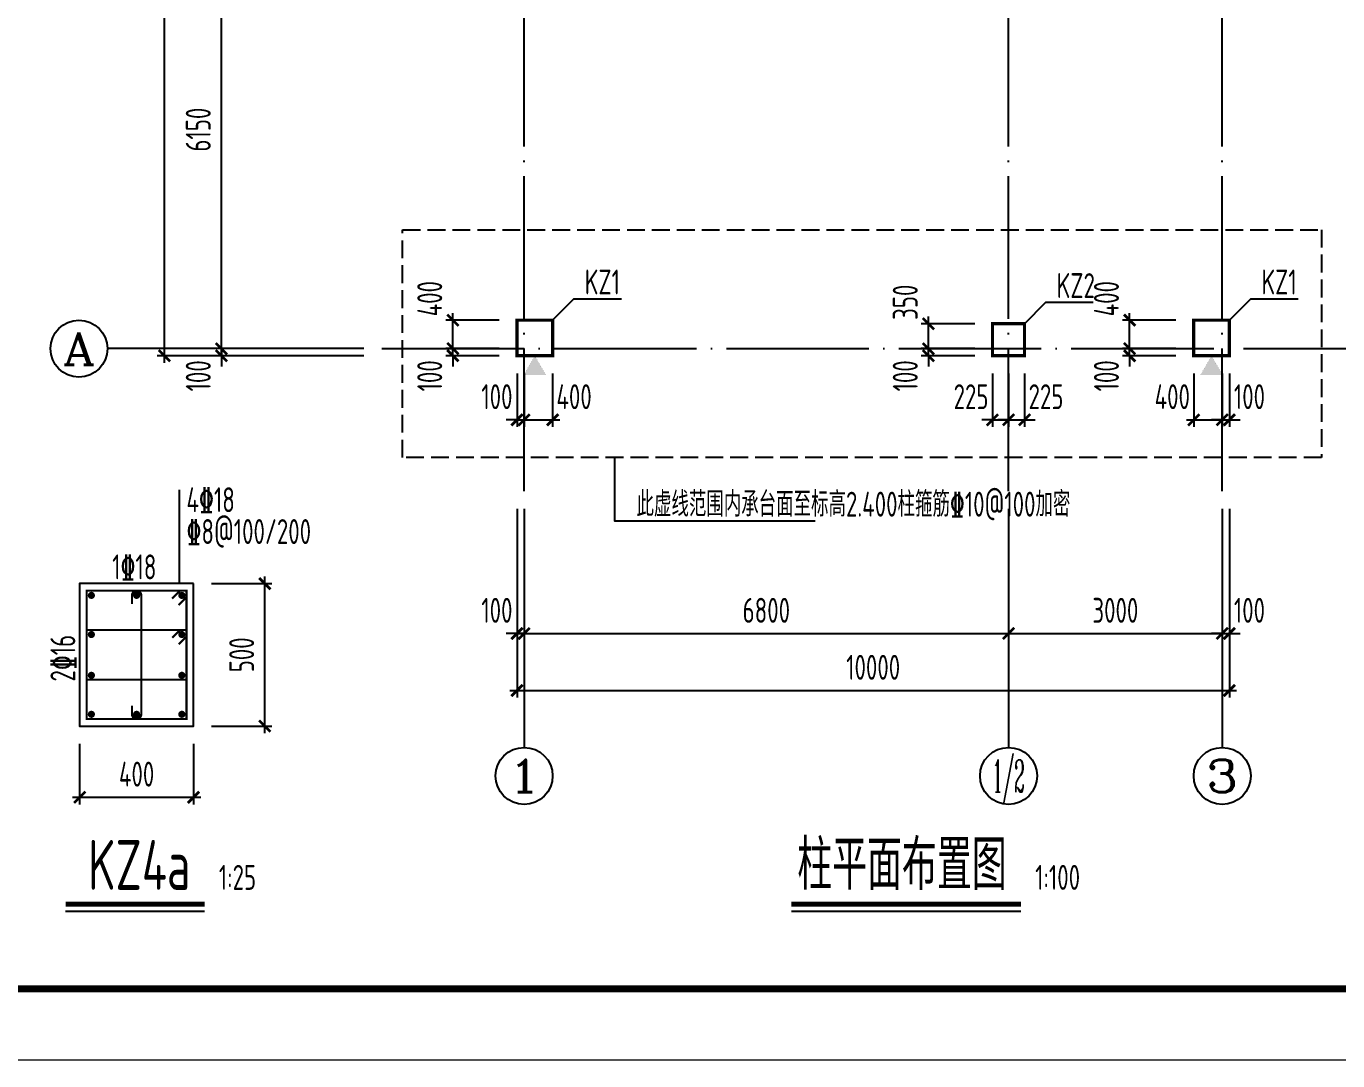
# Model space of a CAD drawing. Extents: x 287149 to 898857, y 100802 to 160212.
# Drawn here: x 613297 to 631709, y 100812 to 115339 of the extents above; entities that cross this region are included whole.
import ezdxf
from ezdxf.enums import TextEntityAlignment as Align

# ---------------------------------------------------------------- set-up
doc = ezdxf.new("R2010")
doc.units = 0
doc.header["$LTSCALE"] = 1000
doc.linetypes.add('DASH', pattern=[0.35, 0.25, -0.1])
doc.linetypes.add('DOTE', pattern=[2.42, 2, -0.2, 0.02, -0.2])
doc.layers.get('0').update_dxf_attribs({"linetype": 'CONTINUOUS'})
doc.layers.get('DEFPOINTS').update_dxf_attribs({"linetype": 'CONTINUOUS'})
for name, color, linetype in [('AXIS', 8, 'DOTE'), ('AXIS_DIM', 3, 'CONTINUOUS'), ('AXIS_TEXT', 3, 'CONTINUOUS'), ('COLU', 7, 'CONTINUOUS'), ('COLU_DE', 7, 'CONTINUOUS'), ('DIM', 3, 'CONTINUOUS'), ('FRAME', 3, 'CONTINUOUS'), ('SJSM', 150, 'CONTINUOUS'), ('TEXT', 7, 'CONTINUOUS'), ('填充', 8, 'CONTINUOUS')]:
    doc.layers.add(name, color=color, linetype=linetype)
doc.layers.add('rein', color=1, linetype='CONTINUOUS', lineweight=18)
doc.styles.add('_AXIS', font='complex.shx', dxfattribs={"bigfont": 'gbcbig.shx'})
doc.styles.add('COMPLEX', font='COMPLEX')
doc.styles.add('TSSD_Dimension', font='tssdeng.shx', dxfattribs={"width": 0.7, "bigfont": 'hztxt.shx'})
doc.styles.add('TSSD_Rein', font='tssdeng.shx', dxfattribs={"width": 0.7, "bigfont": 'hztxt.shx'})
doc.dimstyles.new('TSSD_100_100', dxfattribs={"dimtxt": 350, "dimasz": 150, "dimexe": 100, "dimexo": 250, "dimgap": 150, "dimtad": 1, "dimdec": 0, "dimzin": 0, "dimdsep": 46, "dimtxsty": 'TSSD_Dimension', "dimblk": 'ARCHTICK', "dimcen": 0, "dimdle": 100, "dimclrd": 3, "dimclre": 3, "dimclrt": 7, "dimadec": 0, "dimazin": 0, "dimtfac": 1, "dimtdec": 0, "dimtix": 1, "dimtmove": 2, "dimatfit": 3, "dimfxl": 100, "dimtolj": 1, "dimtzin": 0, "dimarcsym": 0})
doc.dimstyles.new('TSSD_25_100', dxfattribs={"dimtxt": 350, "dimasz": 150, "dimexe": 100, "dimexo": 250, "dimgap": 150, "dimtad": 1, "dimdec": 0, "dimlfac": 0.25, "dimzin": 0, "dimdsep": 46, "dimtxsty": 'TSSD_Dimension', "dimblk": 'ARCHTICK', "dimcen": 0, "dimdle": 100, "dimclrd": 40, "dimclre": 40, "dimclrt": 40, "dimadec": 0, "dimazin": 0, "dimtfac": 1, "dimtdec": 0, "dimtix": 1, "dimtmove": 2, "dimatfit": 3, "dimldrblk": '_tsdbk', "dimfxl": 100, "dimtolj": 1, "dimtzin": 0, "dimarcsym": 0})

# ---------------------------------------------------------------- blocks, each defined once
blk = doc.blocks.new('A$C2F0C53E4')
at = {"layer": 'FRAME'}
for points, const_width in [([(10, 42010), (10, 10), (59410, 10), (59410, 42010)], 20), ([(2510, 41010), (2510, 1010), (58410, 1010), (58410, 41010)], 100)]:
    blk.add_lwpolyline(points, close=True, dxfattribs=dict(at, const_width=const_width))
blk = doc.blocks.new('_ARCHTICK')
at = {"color": 0}
blk.add_lwpolyline([(-0.53033, -0.53033, 0.25, 0.25, 0), (0.53033, 0.53033, 0.5, 0.5, 0)], format="xyseb", dxfattribs=at)
blk = doc.blocks.new('*D95')
at = {"layer": 'AXIS_DIM', "color": 3, "lineweight": -2}
for p, q in [((618036.971394, 116961.708046), (615937.044864, 116961.708046)), ((616037.044864, 110711.708046), (616037.044864, 117061.708046)), ((618036.971394, 110811.708046), (615937.044864, 110811.708046))]:
    blk.add_line(p, q, dxfattribs=at)
at = {"layer": 'DEFPOINTS', "color": 0}
for p in [(616037.044864, 116961.708046), (618286.971394, 116961.708046), (618286.971394, 110811.708046)]:
    blk.add_point(p, dxfattribs=at)
at = {"layer": 'AXIS_DIM', "color": 3, "lineweight": -2, "xscale": 150, "yscale": 150, "zscale": 150}
for p, rotation in [((616037.044864, 116961.708046), 90), ((616037.044864, 110811.708046), 270)]:
    blk.add_blockref('_ARCHTICK', p, dxfattribs=dict(at, rotation=rotation))
at = {"layer": 'AXIS_DIM', "color": 7, "insert": (615712.044864, 113886.708046), "char_height": 350, "attachment_point": 5, "rotation": 90, "style": 'TSSD_Dimension'}
blk.add_mtext('\\A1;6150', dxfattribs=at)
blk = doc.blocks.new('*D99')
at = {"layer": 'AXIS_DIM', "color": 3, "lineweight": -2}
for p, q in [((618036.971394, 135711.708046), (615137.044864, 135711.708046)), ((615237.044864, 110611.708046), (615237.044864, 135811.708046)), ((618036.971394, 110711.708046), (615137.044864, 110711.708046))]:
    blk.add_line(p, q, dxfattribs=at)
at = {"layer": 'DEFPOINTS', "color": 0}
for p in [(615237.044864, 135711.708046), (618286.971394, 135711.708046), (618286.971394, 110711.708046)]:
    blk.add_point(p, dxfattribs=at)
at = {"layer": 'AXIS_DIM', "color": 3, "lineweight": -2, "xscale": 150, "yscale": 150, "zscale": 150}
for p, rotation in [((615237.044864, 135711.708046), 90), ((615237.044864, 110711.708046), 270)]:
    blk.add_blockref('_ARCHTICK', p, dxfattribs=dict(at, rotation=rotation))
at = {"layer": 'AXIS_DIM', "color": 7, "insert": (614912.044864, 123211.708046), "char_height": 350, "attachment_point": 5, "rotation": 90, "style": 'TSSD_Dimension'}
blk.add_mtext('\\A1;25000', dxfattribs=at)
blk = doc.blocks.new('*D100')
at = {"layer": 'AXIS_DIM', "color": 3, "lineweight": -2}
for p, q in [((616037.044864, 110811.708046), (616037.044864, 110961.708046)), ((618036.971394, 110811.708046), (615937.044864, 110811.708046)), ((618036.971394, 110711.708046), (615937.044864, 110711.708046)), ((616037.044864, 110811.708046), (616037.044864, 110711.708046)), ((616037.044864, 110711.708046), (616037.044864, 110561.708046))]:
    blk.add_line(p, q, dxfattribs=at)
at = {"layer": 'DEFPOINTS', "color": 0}
for p in [(616037.044864, 110711.708046), (618286.971394, 110811.708046), (618286.971394, 110711.708046)]:
    blk.add_point(p, dxfattribs=at)
at = {"layer": 'AXIS_DIM', "color": 3, "lineweight": -2, "xscale": 150, "yscale": 150, "zscale": 150}
for p, rotation in [((616037.044864, 110811.708046), 270), ((616037.044864, 110711.708046), 90)]:
    blk.add_blockref('_ARCHTICK', p, dxfattribs=dict(at, rotation=rotation))
at = {"layer": 'AXIS_DIM', "color": 7, "insert": (615712.044864, 110429.464456), "char_height": 350, "attachment_point": 5, "rotation": 90, "style": 'TSSD_Dimension'}
blk.add_mtext('\\A1;100', dxfattribs=at)
blk = doc.blocks.new('_AXISO')
blk.add_circle((0, 0), 0.5)
at = {"layer": 'AXIS_TEXT', "style": 'COMPLEX', "width": 1.041667}
blk.add_attdef('A', text='', height=0.56, dxfattribs=at).set_placement((-0.25, -0.28), (0.25, -0.28), align=Align.FIT)
blk = doc.blocks.new('*D105')
at = {"layer": 'AXIS_DIM', "color": 3, "lineweight": -2}
for p, q in [((620286.971394, 108561.708046), (620286.971394, 106711.784623)), ((627086.971394, 108561.708046), (627086.971394, 106711.784623)), ((620186.971394, 106811.784623), (627186.971394, 106811.784623))]:
    blk.add_line(p, q, dxfattribs=at)
at = {"layer": 'DEFPOINTS', "color": 0}
for p in [(620286.971394, 108811.708046), (627086.971394, 108811.708046), (627086.971394, 106811.784623)]:
    blk.add_point(p, dxfattribs=at)
at = {"layer": 'AXIS_DIM', "color": 3, "lineweight": -2, "xscale": 150, "yscale": 150, "zscale": 150, "rotation": 180}
blk.add_blockref('_ARCHTICK', (620286.971394, 106811.784623), dxfattribs=at)
at = {"layer": 'AXIS_DIM', "color": 3, "lineweight": -2, "xscale": 150, "yscale": 150, "zscale": 150}
blk.add_blockref('_ARCHTICK', (627086.971394, 106811.784623), dxfattribs=at)
at = {"layer": 'AXIS_DIM', "color": 7, "insert": (623686.971394, 107136.784623), "char_height": 350, "attachment_point": 5, "style": 'TSSD_Dimension'}
blk.add_mtext('\\A1;6800', dxfattribs=at)
blk = doc.blocks.new('*D106')
at = {"layer": 'AXIS_DIM', "color": 3, "lineweight": -2}
for p, q in [((627086.971394, 108561.708046), (627086.971394, 106711.784623)), ((630086.971394, 108561.708046), (630086.971394, 106711.784623)), ((626986.971394, 106811.784623), (630186.971394, 106811.784623))]:
    blk.add_line(p, q, dxfattribs=at)
at = {"layer": 'DEFPOINTS', "color": 0}
for p in [(627086.971394, 108811.708046), (630086.971394, 108811.708046), (630086.971394, 106811.784623)]:
    blk.add_point(p, dxfattribs=at)
at = {"layer": 'AXIS_DIM', "color": 3, "lineweight": -2, "xscale": 150, "yscale": 150, "zscale": 150, "rotation": 180}
blk.add_blockref('_ARCHTICK', (627086.971394, 106811.784623), dxfattribs=at)
at = {"layer": 'AXIS_DIM', "color": 3, "lineweight": -2, "xscale": 150, "yscale": 150, "zscale": 150}
blk.add_blockref('_ARCHTICK', (630086.971394, 106811.784623), dxfattribs=at)
at = {"layer": 'AXIS_DIM', "color": 7, "insert": (628586.971394, 107136.784623), "char_height": 350, "attachment_point": 5, "style": 'TSSD_Dimension'}
blk.add_mtext('\\A1;3000', dxfattribs=at)
blk = doc.blocks.new('*D107')
at = {"layer": 'AXIS_DIM', "color": 3, "lineweight": -2}
for p, q in [((620186.971394, 108561.708046), (620186.971394, 105911.784623)), ((630186.971394, 108561.708046), (630186.971394, 105911.784623)), ((620086.971394, 106011.784623), (630286.971394, 106011.784623))]:
    blk.add_line(p, q, dxfattribs=at)
at = {"layer": 'DEFPOINTS', "color": 0}
for p in [(620186.971394, 108811.708046), (630186.971394, 108811.708046), (630186.971394, 106011.784623)]:
    blk.add_point(p, dxfattribs=at)
at = {"layer": 'AXIS_DIM', "color": 3, "lineweight": -2, "xscale": 150, "yscale": 150, "zscale": 150, "rotation": 180}
blk.add_blockref('_ARCHTICK', (620186.971394, 106011.784623), dxfattribs=at)
at = {"layer": 'AXIS_DIM', "color": 3, "lineweight": -2, "xscale": 150, "yscale": 150, "zscale": 150}
blk.add_blockref('_ARCHTICK', (630186.971394, 106011.784623), dxfattribs=at)
at = {"layer": 'AXIS_DIM', "color": 7, "insert": (625186.971394, 106336.784623), "char_height": 350, "attachment_point": 5, "style": 'TSSD_Dimension'}
blk.add_mtext('\\A1;10000', dxfattribs=at)
blk = doc.blocks.new('*D108')
at = {"layer": 'AXIS_DIM', "color": 3, "lineweight": -2}
for p, q in [((630086.971394, 108561.708046), (630086.971394, 106711.784623)), ((630186.971394, 108561.708046), (630186.971394, 106711.784623)), ((630086.971394, 106811.784623), (629936.971394, 106811.784623)), ((630086.971394, 106811.784623), (630186.971394, 106811.784623)), ((630186.971394, 106811.784623), (630336.971394, 106811.784623))]:
    blk.add_line(p, q, dxfattribs=at)
at = {"layer": 'DEFPOINTS', "color": 0}
for p in [(630086.971394, 108811.708046), (630186.971394, 108811.708046), (630186.971394, 106811.784623)]:
    blk.add_point(p, dxfattribs=at)
at = {"layer": 'AXIS_DIM', "color": 3, "lineweight": -2, "xscale": 150, "yscale": 150, "zscale": 150}
blk.add_blockref('_ARCHTICK', (630086.971394, 106811.784623), dxfattribs=at)
at = {"layer": 'AXIS_DIM', "color": 3, "lineweight": -2, "xscale": 150, "yscale": 150, "zscale": 150, "rotation": 180}
blk.add_blockref('_ARCHTICK', (630186.971394, 106811.784623), dxfattribs=at)
at = {"layer": 'AXIS_DIM', "color": 7, "insert": (630469.214984, 107136.784623), "char_height": 350, "attachment_point": 5, "style": 'TSSD_Dimension'}
blk.add_mtext('\\A1;100', dxfattribs=at)
blk = doc.blocks.new('*D109')
at = {"layer": 'AXIS_DIM', "color": 3, "lineweight": -2}
for p, q in [((620186.971394, 108561.708046), (620186.971394, 106711.784623)), ((620286.971394, 108561.708046), (620286.971394, 106711.784623)), ((620186.971394, 106811.784623), (620036.971394, 106811.784623)), ((620286.971394, 106811.784623), (620186.971394, 106811.784623)), ((620286.971394, 106811.784623), (620436.971394, 106811.784623))]:
    blk.add_line(p, q, dxfattribs=at)
at = {"layer": 'DEFPOINTS', "color": 0}
for p in [(620186.971394, 108811.708046), (620286.971394, 108811.708046), (620186.971394, 106811.784623)]:
    blk.add_point(p, dxfattribs=at)
at = {"layer": 'AXIS_DIM', "color": 3, "lineweight": -2, "xscale": 150, "yscale": 150, "zscale": 150}
blk.add_blockref('_ARCHTICK', (620186.971394, 106811.784623), dxfattribs=at)
at = {"layer": 'AXIS_DIM', "color": 3, "lineweight": -2, "xscale": 150, "yscale": 150, "zscale": 150, "rotation": 180}
blk.add_blockref('_ARCHTICK', (620286.971394, 106811.784623), dxfattribs=at)
at = {"layer": 'AXIS_DIM', "color": 7, "insert": (619904.727804, 107136.784623), "char_height": 350, "attachment_point": 5, "style": 'TSSD_Dimension'}
blk.add_mtext('\\A1;100', dxfattribs=at)
blk = doc.blocks.new('*D110')
at = {"layer": 'DEFPOINTS', "color": 0}
for p in [(620186.971394, 110711.708046), (620286.971394, 110711.708046), (620286.971394, 109811.708046)]:
    blk.add_point(p, dxfattribs=at)
at = {"layer": 'DIM', "color": 3, "lineweight": -2}
for p, q in [((620186.971394, 110461.708046), (620186.971394, 109711.708046)), ((620286.971394, 110461.708046), (620286.971394, 109711.708046)), ((620186.971394, 109811.708046), (620036.971394, 109811.708046)), ((620186.971394, 109811.708046), (620286.971394, 109811.708046)), ((620286.971394, 109811.708046), (620436.971394, 109811.708046))]:
    blk.add_line(p, q, dxfattribs=at)
at = {"layer": 'DIM', "color": 3, "lineweight": -2, "xscale": 150, "yscale": 150, "zscale": 150}
blk.add_blockref('_ARCHTICK', (620186.971394, 109811.708046), dxfattribs=at)
at = {"layer": 'DIM', "color": 3, "lineweight": -2, "xscale": 150, "yscale": 150, "zscale": 150, "rotation": 180}
blk.add_blockref('_ARCHTICK', (620286.971394, 109811.708046), dxfattribs=at)
at = {"layer": 'DIM', "color": 7, "insert": (619904.727804, 110136.708046), "char_height": 350, "attachment_point": 5, "style": 'TSSD_Dimension'}
blk.add_mtext('\\A1;100', dxfattribs=at)
blk = doc.blocks.new('*D111')
at = {"layer": 'DEFPOINTS', "color": 0}
for p in [(620286.971394, 110711.708046), (620686.971394, 110711.708046), (620686.971394, 109811.708046)]:
    blk.add_point(p, dxfattribs=at)
at = {"layer": 'DIM', "color": 3, "lineweight": -2}
for p, q in [((620286.971394, 110461.708046), (620286.971394, 109711.708046)), ((620686.971394, 110461.708046), (620686.971394, 109711.708046)), ((620186.971394, 109811.708046), (620786.971394, 109811.708046))]:
    blk.add_line(p, q, dxfattribs=at)
at = {"layer": 'DIM', "color": 3, "lineweight": -2, "xscale": 150, "yscale": 150, "zscale": 150, "rotation": 180}
blk.add_blockref('_ARCHTICK', (620286.971394, 109811.708046), dxfattribs=at)
at = {"layer": 'DIM', "color": 3, "lineweight": -2, "xscale": 150, "yscale": 150, "zscale": 150}
blk.add_blockref('_ARCHTICK', (620686.971394, 109811.708046), dxfattribs=at)
at = {"layer": 'DIM', "color": 7, "insert": (620988.061138, 110136.708046), "char_height": 350, "attachment_point": 5, "style": 'TSSD_Dimension'}
blk.add_mtext('\\A1;400', dxfattribs=at)
blk = doc.blocks.new('*D112')
at = {"layer": 'DEFPOINTS', "color": 0}
for p in [(619286.971394, 110811.708046), (620186.971394, 110811.708046), (620186.971394, 110711.708046)]:
    blk.add_point(p, dxfattribs=at)
at = {"layer": 'DIM', "color": 3, "lineweight": -2}
for p, q in [((619286.971394, 110811.708046), (619286.971394, 110961.708046)), ((619936.971394, 110811.708046), (619186.971394, 110811.708046)), ((619936.971394, 110711.708046), (619186.971394, 110711.708046)), ((619286.971394, 110711.708046), (619286.971394, 110811.708046)), ((619286.971394, 110711.708046), (619286.971394, 110561.708046))]:
    blk.add_line(p, q, dxfattribs=at)
at = {"layer": 'DIM', "color": 3, "lineweight": -2, "xscale": 150, "yscale": 150, "zscale": 150}
for p, rotation in [((619286.971394, 110811.708046), 270), ((619286.971394, 110711.708046), 90)]:
    blk.add_blockref('_ARCHTICK', p, dxfattribs=dict(at, rotation=rotation))
at = {"layer": 'DIM', "color": 7, "insert": (618961.971394, 110429.464456), "char_height": 350, "attachment_point": 5, "rotation": 90, "style": 'TSSD_Dimension'}
blk.add_mtext('\\A1;100', dxfattribs=at)
blk = doc.blocks.new('*D113')
at = {"layer": 'DEFPOINTS', "color": 0}
for p in [(619286.971394, 111211.707855), (620186.971394, 111211.707855), (620186.971394, 110811.708046)]:
    blk.add_point(p, dxfattribs=at)
at = {"layer": 'DIM', "color": 3, "lineweight": -2}
for p, q in [((619936.971394, 111211.707855), (619186.971394, 111211.707855)), ((619286.971394, 110711.708046), (619286.971394, 111311.707855)), ((619936.971394, 110811.708046), (619186.971394, 110811.708046))]:
    blk.add_line(p, q, dxfattribs=at)
at = {"layer": 'DIM', "color": 3, "lineweight": -2, "xscale": 150, "yscale": 150, "zscale": 150}
for p, rotation in [((619286.971394, 111211.707855), 90), ((619286.971394, 110811.708046), 270)]:
    blk.add_blockref('_ARCHTICK', p, dxfattribs=dict(at, rotation=rotation))
at = {"layer": 'DIM', "color": 7, "insert": (618961.971394, 111512.797599), "char_height": 350, "attachment_point": 5, "rotation": 90, "style": 'TSSD_Dimension'}
blk.add_mtext('\\A1;400', dxfattribs=at)
blk = doc.blocks.new('*D114')
at = {"layer": 'DEFPOINTS', "color": 0}
for p in [(626861.971394, 110711.708046), (627086.971394, 110711.708046), (627086.971394, 109811.708046)]:
    blk.add_point(p, dxfattribs=at)
at = {"layer": 'DIM', "color": 3, "lineweight": -2}
for p, q in [((626861.971394, 110461.708046), (626861.971394, 109711.708046)), ((627086.971394, 110461.708046), (627086.971394, 109711.708046)), ((626861.971394, 109811.708046), (626711.971394, 109811.708046)), ((626861.971394, 109811.708046), (627086.971394, 109811.708046)), ((627086.971394, 109811.708046), (627236.971394, 109811.708046))]:
    blk.add_line(p, q, dxfattribs=at)
at = {"layer": 'DIM', "color": 3, "lineweight": -2, "xscale": 150, "yscale": 150, "zscale": 150}
blk.add_blockref('_ARCHTICK', (626861.971394, 109811.708046), dxfattribs=at)
at = {"layer": 'DIM', "color": 3, "lineweight": -2, "xscale": 150, "yscale": 150, "zscale": 150, "rotation": 180}
blk.add_blockref('_ARCHTICK', (627086.971394, 109811.708046), dxfattribs=at)
at = {"layer": 'DIM', "color": 7, "insert": (626560.88165, 110136.708046), "char_height": 350, "attachment_point": 5, "style": 'TSSD_Dimension'}
blk.add_mtext('\\A1;225', dxfattribs=at)
blk = doc.blocks.new('*D115')
at = {"layer": 'DEFPOINTS', "color": 0}
for p in [(627086.971394, 110711.708046), (627311.971394, 110711.708046), (627311.971394, 109811.708046)]:
    blk.add_point(p, dxfattribs=at)
at = {"layer": 'DIM', "color": 3, "lineweight": -2}
for p, q in [((627086.971394, 110461.708046), (627086.971394, 109711.708046)), ((627311.971394, 110461.708046), (627311.971394, 109711.708046)), ((627086.971394, 109811.708046), (626936.971394, 109811.708046)), ((627086.971394, 109811.708046), (627311.971394, 109811.708046)), ((627311.971394, 109811.708046), (627461.971394, 109811.708046))]:
    blk.add_line(p, q, dxfattribs=at)
at = {"layer": 'DIM', "color": 3, "lineweight": -2, "xscale": 150, "yscale": 150, "zscale": 150}
blk.add_blockref('_ARCHTICK', (627086.971394, 109811.708046), dxfattribs=at)
at = {"layer": 'DIM', "color": 3, "lineweight": -2, "xscale": 150, "yscale": 150, "zscale": 150, "rotation": 180}
blk.add_blockref('_ARCHTICK', (627311.971394, 109811.708046), dxfattribs=at)
at = {"layer": 'DIM', "color": 7, "insert": (627613.061138, 110136.708046), "char_height": 350, "attachment_point": 5, "style": 'TSSD_Dimension'}
blk.add_mtext('\\A1;225', dxfattribs=at)
blk = doc.blocks.new('*D116')
at = {"layer": 'DEFPOINTS', "color": 0}
for p in [(625961.971394, 110811.708046), (626861.971394, 110811.708046), (626861.971394, 110711.708046)]:
    blk.add_point(p, dxfattribs=at)
at = {"layer": 'DIM', "color": 3, "lineweight": -2}
for p, q in [((625961.971394, 110811.708046), (625961.971394, 110961.708046)), ((626611.971394, 110811.708046), (625861.971394, 110811.708046)), ((626611.971394, 110711.708046), (625861.971394, 110711.708046)), ((625961.971394, 110711.708046), (625961.971394, 110811.708046)), ((625961.971394, 110711.708046), (625961.971394, 110561.708046))]:
    blk.add_line(p, q, dxfattribs=at)
at = {"layer": 'DIM', "color": 3, "lineweight": -2, "xscale": 150, "yscale": 150, "zscale": 150}
for p, rotation in [((625961.971394, 110811.708046), 270), ((625961.971394, 110711.708046), 90)]:
    blk.add_blockref('_ARCHTICK', p, dxfattribs=dict(at, rotation=rotation))
at = {"layer": 'DIM', "color": 7, "insert": (625636.971394, 110429.464456), "char_height": 350, "attachment_point": 5, "rotation": 90, "style": 'TSSD_Dimension'}
blk.add_mtext('\\A1;100', dxfattribs=at)
blk = doc.blocks.new('*D117')
at = {"layer": 'DEFPOINTS', "color": 0}
for p in [(625961.971394, 111161.707855), (626861.971394, 111161.707855), (626861.971394, 110811.708046)]:
    blk.add_point(p, dxfattribs=at)
at = {"layer": 'DIM', "color": 3, "lineweight": -2}
for p, q in [((625961.971394, 110711.708046), (625961.971394, 111261.707855)), ((626611.971394, 111161.707855), (625861.971394, 111161.707855)), ((626611.971394, 110811.708046), (625861.971394, 110811.708046))]:
    blk.add_line(p, q, dxfattribs=at)
at = {"layer": 'DIM', "color": 3, "lineweight": -2, "xscale": 150, "yscale": 150, "zscale": 150}
for p, rotation in [((625961.971394, 111161.707855), 90), ((625961.971394, 110811.708046), 270)]:
    blk.add_blockref('_ARCHTICK', p, dxfattribs=dict(at, rotation=rotation))
at = {"layer": 'DIM', "color": 7, "insert": (625636.971394, 111462.797599), "char_height": 350, "attachment_point": 5, "rotation": 90, "style": 'TSSD_Dimension'}
blk.add_mtext('\\A1;350', dxfattribs=at)
blk = doc.blocks.new('*D118')
at = {"layer": 'DEFPOINTS', "color": 0}
for p in [(629686.971394, 110711.708046), (630086.971394, 110711.708046), (630086.971394, 109811.708046)]:
    blk.add_point(p, dxfattribs=at)
at = {"layer": 'DIM', "color": 3, "lineweight": -2}
for p, q in [((629686.971394, 110461.708046), (629686.971394, 109711.708046)), ((630086.971394, 110461.708046), (630086.971394, 109711.708046)), ((629586.971394, 109811.708046), (630186.971394, 109811.708046))]:
    blk.add_line(p, q, dxfattribs=at)
at = {"layer": 'DIM', "color": 3, "lineweight": -2, "xscale": 150, "yscale": 150, "zscale": 150, "rotation": 180}
blk.add_blockref('_ARCHTICK', (629686.971394, 109811.708046), dxfattribs=at)
at = {"layer": 'DIM', "color": 3, "lineweight": -2, "xscale": 150, "yscale": 150, "zscale": 150}
blk.add_blockref('_ARCHTICK', (630086.971394, 109811.708046), dxfattribs=at)
at = {"layer": 'DIM', "color": 7, "insert": (629385.88165, 110136.708046), "char_height": 350, "attachment_point": 5, "style": 'TSSD_Dimension'}
blk.add_mtext('\\A1;400', dxfattribs=at)
blk = doc.blocks.new('*D119')
at = {"layer": 'DEFPOINTS', "color": 0}
for p in [(630086.971394, 110711.708046), (630186.971394, 110711.708046), (630186.971394, 109811.708046)]:
    blk.add_point(p, dxfattribs=at)
at = {"layer": 'DIM', "color": 3, "lineweight": -2}
for p, q in [((630086.971394, 110461.708046), (630086.971394, 109711.708046)), ((630186.971394, 110461.708046), (630186.971394, 109711.708046)), ((630086.971394, 109811.708046), (629936.971394, 109811.708046)), ((630086.971394, 109811.708046), (630186.971394, 109811.708046)), ((630186.971394, 109811.708046), (630336.971394, 109811.708046))]:
    blk.add_line(p, q, dxfattribs=at)
at = {"layer": 'DIM', "color": 3, "lineweight": -2, "xscale": 150, "yscale": 150, "zscale": 150}
blk.add_blockref('_ARCHTICK', (630086.971394, 109811.708046), dxfattribs=at)
at = {"layer": 'DIM', "color": 3, "lineweight": -2, "xscale": 150, "yscale": 150, "zscale": 150, "rotation": 180}
blk.add_blockref('_ARCHTICK', (630186.971394, 109811.708046), dxfattribs=at)
at = {"layer": 'DIM', "color": 7, "insert": (630469.214984, 110136.708046), "char_height": 350, "attachment_point": 5, "style": 'TSSD_Dimension'}
blk.add_mtext('\\A1;100', dxfattribs=at)
blk = doc.blocks.new('*D120')
at = {"layer": 'DEFPOINTS', "color": 0}
for p in [(628786.971394, 110811.708046), (629686.971394, 110811.708046), (629686.971394, 110711.708046)]:
    blk.add_point(p, dxfattribs=at)
at = {"layer": 'DIM', "color": 3, "lineweight": -2}
for p, q in [((628786.971394, 110811.708046), (628786.971394, 110961.708046)), ((629436.971394, 110811.708046), (628686.971394, 110811.708046)), ((629436.971394, 110711.708046), (628686.971394, 110711.708046)), ((628786.971394, 110711.708046), (628786.971394, 110811.708046)), ((628786.971394, 110711.708046), (628786.971394, 110561.708046))]:
    blk.add_line(p, q, dxfattribs=at)
at = {"layer": 'DIM', "color": 3, "lineweight": -2, "xscale": 150, "yscale": 150, "zscale": 150}
for p, rotation in [((628786.971394, 110811.708046), 270), ((628786.971394, 110711.708046), 90)]:
    blk.add_blockref('_ARCHTICK', p, dxfattribs=dict(at, rotation=rotation))
at = {"layer": 'DIM', "color": 7, "insert": (628461.971394, 110429.464456), "char_height": 350, "attachment_point": 5, "rotation": 90, "style": 'TSSD_Dimension'}
blk.add_mtext('\\A1;100', dxfattribs=at)
blk = doc.blocks.new('*D121')
at = {"layer": 'DEFPOINTS', "color": 0}
for p in [(628786.971394, 111211.707855), (629686.971394, 111211.707855), (629686.971394, 110811.708046)]:
    blk.add_point(p, dxfattribs=at)
at = {"layer": 'DIM', "color": 3, "lineweight": -2}
for p, q in [((629436.971394, 111211.707855), (628686.971394, 111211.707855)), ((628786.971394, 110711.708046), (628786.971394, 111311.707855)), ((629436.971394, 110811.708046), (628686.971394, 110811.708046))]:
    blk.add_line(p, q, dxfattribs=at)
at = {"layer": 'DIM', "color": 3, "lineweight": -2, "xscale": 150, "yscale": 150, "zscale": 150}
for p, rotation in [((628786.971394, 111211.707855), 90), ((628786.971394, 110811.708046), 270)]:
    blk.add_blockref('_ARCHTICK', p, dxfattribs=dict(at, rotation=rotation))
at = {"layer": 'DIM', "color": 7, "insert": (628461.971394, 111512.797599), "char_height": 350, "attachment_point": 5, "rotation": 90, "style": 'TSSD_Dimension'}
blk.add_mtext('\\A1;400', dxfattribs=at)
blk = doc.blocks.new('*D178')
at = {"layer": 'DEFPOINTS', "color": 0}
for p in [(615646.813271, 107511.784623), (616646.813271, 107511.784623), (615646.813271, 105511.784623)]:
    blk.add_point(p, dxfattribs=at)
at = {"layer": 'DIM', "color": 40, "lineweight": -2}
for p, q in [((616646.813271, 105411.784623), (616646.813271, 107611.784623)), ((615896.813271, 107511.784623), (616746.813271, 107511.784623)), ((615896.813271, 105511.784623), (616746.813271, 105511.784623))]:
    blk.add_line(p, q, dxfattribs=at)
at = {"layer": 'DIM', "color": 40, "lineweight": -2, "xscale": 150, "yscale": 150, "zscale": 150}
for p, rotation in [((616646.813271, 107511.784623), 90), ((616646.813271, 105511.784623), 270)]:
    blk.add_blockref('_ARCHTICK', p, dxfattribs=dict(at, rotation=rotation))
at = {"layer": 'DIM', "color": 40, "insert": (616321.813271, 106511.784623), "char_height": 350, "attachment_point": 5, "rotation": 90, "style": 'TSSD_Dimension'}
blk.add_mtext('\\A1;500', dxfattribs=at)
blk = doc.blocks.new('_tsdbk')
blk = doc.blocks.new('*D179')
at = {"layer": 'DEFPOINTS', "color": 0}
for p in [(614046.813271, 105511.784623), (615646.813271, 105511.784623), (615646.813271, 104511.784623)]:
    blk.add_point(p, dxfattribs=at)
at = {"layer": 'DIM', "color": 40, "lineweight": -2}
for p, q in [((614046.813271, 105261.784623), (614046.813271, 104411.784623)), ((615646.813271, 105261.784623), (615646.813271, 104411.784623)), ((613946.813271, 104511.784623), (615746.813271, 104511.784623))]:
    blk.add_line(p, q, dxfattribs=at)
at = {"layer": 'DIM', "color": 40, "lineweight": -2, "xscale": 150, "yscale": 150, "zscale": 150, "rotation": 180}
blk.add_blockref('_ARCHTICK', (614046.813271, 104511.784623), dxfattribs=at)
at = {"layer": 'DIM', "color": 40, "lineweight": -2, "xscale": 150, "yscale": 150, "zscale": 150}
blk.add_blockref('_ARCHTICK', (615646.813271, 104511.784623), dxfattribs=at)
at = {"layer": 'DIM', "color": 40, "insert": (614846.813271, 104836.784623), "char_height": 350, "attachment_point": 5, "style": 'TSSD_Dimension'}
blk.add_mtext('\\A1;400', dxfattribs=at)

msp = doc.modelspace()

# ---------------------------------------------------------------- hatches: boundary and pattern name
at = {"layer": 'SJSM', "linetype": 'Continuous'}
for points in [[(620593.725, 110440.204), (620280.218, 110440.204), (620436.971, 110711.708)], [(630093.725, 110440.204), (629780.218, 110440.204), (629936.971, 110711.708)]]:
    msp.add_hatch(color=1, dxfattribs=at).paths.add_polyline_path(points)

# ---------------------------------------------------------------- linework, layer by layer
at = {"layer": 'AXIS'}
for p, q in [((620286.971, 108811.708), (620286.971, 137111.708)), ((630086.971, 108811.708), (630086.971, 137111.708)), ((627086.971, 108811.708), (627086.971, 123211.708)), ((618286.971, 110811.708), (632086.971, 110811.708))]:
    msp.add_line(p, q, dxfattribs=at)
at = {"layer": 'AXIS_TEXT'}
for p, q in [((618036.971, 110811.708), (614437.045, 110811.708)), ((620286.971, 108561.708), (620286.971, 105211.785)), ((627086.971, 108561.708), (627086.971, 105211.785)), ((630086.971, 108561.708), (630086.971, 105211.785))]:
    msp.add_line(p, q, dxfattribs=at)
at = {"layer": 'COLU', "ltscale": 0.01, "const_width": 45}
for points in [[(620686.971, 110711.708), (620686.971, 111211.708), (620186.971, 111211.708), (620186.971, 110711.708)], [(629686.971, 110711.708), (629686.971, 111211.708), (630186.971, 111211.708), (630186.971, 110711.708)], [(627311.971, 110711.708), (627311.971, 111161.708), (626861.971, 111161.708), (626861.971, 110711.708)]]:
    msp.add_lwpolyline(points, close=True, dxfattribs=at)
at = {"layer": 'COLU_DE'}
msp.add_lwpolyline([(615646.813, 107511.785), (614046.813, 107511.785), (614046.813, 105511.785), (615646.813, 105511.785)], close=True, dxfattribs=at)
at = {"layer": 'rein', "const_width": 30}
for points in [[(615437.438, 107210.485), (615546.813, 107319.861), (615546.813, 107411.785), (614146.813, 107411.785), (614146.813, 105611.785), (615546.813, 105611.785), (615546.813, 107411.785), (615454.889, 107411.785), (615345.514, 107302.409)], [(615437.438, 106660.322), (615546.813, 106769.697), (615546.813, 106861.621), (614146.813, 106861.621), (614146.813, 106161.948), (615546.813, 106161.948), (615546.813, 106861.621), (615454.889, 106861.621), (615345.514, 106752.246)]]:
    msp.add_lwpolyline(points, dxfattribs=at)
at = {"layer": 'rein', "const_width": 50}
for points in [[(614186.813, 107346.785, 1), (614236.813, 107346.785, 1)], [(614821.813, 107346.785, 1), (614871.813, 107346.785, 1)], [(615456.813, 107346.785, 1), (615506.813, 107346.785, 1)], [(614186.813, 106796.947, 1), (614236.813, 106796.947, 1)], [(615456.813, 106796.947, 1), (615506.813, 106796.947, 1)], [(614186.813, 106224.222, 1), (614236.813, 106224.222, 1)], [(615456.813, 106224.222, 1), (615506.813, 106224.222, 1)], [(614186.813, 105676.785, 1), (614236.813, 105676.785, 1)], [(614821.813, 105676.785, 1), (614871.813, 105676.785, 1)], [(615456.813, 105676.785, 1), (615506.813, 105676.785, 1)]]:
    msp.add_lwpolyline(points, format="xyb", close=True, dxfattribs=at)
at = {"layer": 'rein', "const_width": 30}
msp.add_lwpolyline([(614781.813, 105796.785), (614781.813, 105676.785, 1), (614911.813, 105676.785), (614911.813, 107346.785, 1), (614781.813, 107346.785), (614781.813, 107226.785)], format="xyb", dxfattribs=at)
at = {"layer": 'SJSM', "color": 1, "linetype": 'Continuous', "const_width": 0.5}
for points in [[(620280.218, 110440.204), (620593.725, 110440.204), (620436.971, 110711.708)], [(629780.218, 110440.204), (630093.725, 110440.204), (629936.971, 110711.708)]]:
    msp.add_lwpolyline(points, close=True, dxfattribs=at)
at = {"layer": 'TEXT'}
for p, q in [((615446.813, 107511.785), (615446.813, 108828.054)), ((624038.131, 102911.785), (627261.222, 102911.785))]:
    msp.add_line(p, q, dxfattribs=at)
at = {"layer": 'TEXT', "linetype": 'ByBlock'}
msp.add_line((613848.828, 102911.785), (615801.574, 102911.785), dxfattribs=at)
at = {"layer": 'TEXT', "linetype": 'DASH'}
msp.add_lwpolyline([(618581.365, 112481.821), (631481.024, 112481.821), (631481.024, 109281.821), (618581.365, 109281.821)], close=True, dxfattribs=at)
at = {"layer": 'TEXT'}
for points in [[(620686.971, 111211.708), (620986.971, 111512.129), (621651.836, 111512.129)], [(627311.971, 111161.708), (627611.971, 111462.129), (628276.836, 111462.129)], [(630186.971, 111211.708), (630486.971, 111512.129), (631151.836, 111512.129)], [(621553.925, 109281.821), (621553.925, 108392.259), (624374.641, 108392.259)]]:
    msp.add_lwpolyline(points, dxfattribs=at)
at = {"layer": 'TEXT', "const_width": 70}
for points in [[(615801.574, 103011.785), (613848.828, 103011.785)], [(627261.222, 103011.785), (624038.131, 103011.785)]]:
    msp.add_lwpolyline(points, dxfattribs=at)

# ---------------------------------------------------------------- block references
at = {"layer": 'AXIS_TEXT'}
ref = msp.add_blockref('_AXISO', (614037.045, 110811.708), dxfattribs=dict(at, xscale=800, yscale=800, zscale=800))
ref.add_attrib('A', 'A', dxfattribs={"height": 452.548, "style": '_AXIS', "width": 1.166667}).set_placement((613810.771, 110585.434), (614263.319, 110585.434), align=Align.FIT)
ref = msp.add_blockref('_AXISO', (620286.971, 104811.785), dxfattribs=dict(at, xscale=800, yscale=800, zscale=800))
ref.add_attrib('A', '1', dxfattribs={"height": 452.548, "style": '_AXIS', "width": 2.333333}).set_placement((620060.697, 104585.51), (620513.246, 104585.51), align=Align.FIT)
ref = msp.add_blockref('_AXISO', (627086.971, 104811.785), dxfattribs=dict(at, xscale=800, yscale=800, zscale=800))
ref.add_attrib('A', '1/2', dxfattribs={"height": 452.5483, "style": '_AXIS', "width": 0.411765}).set_placement((626860.697, 104585.51), (627313.246, 104585.51), align=Align.FIT)
ref = msp.add_blockref('_AXISO', (630086.971, 104811.785), dxfattribs=dict(at, xscale=800, yscale=800, zscale=800))
ref.add_attrib('A', '3', dxfattribs={"height": 452.548, "style": '_AXIS', "width": 1.5}).set_placement((629860.697, 104585.51), (630313.246, 104585.51), align=Align.FIT)
at = {"layer": '填充'}
msp.add_blockref('A$C2F0C53E4', (581836.971, 100811.708), dxfattribs=at)

# ---------------------------------------------------------------- texts
at = {"layer": 'TEXT', "style": 'TSSD_Rein', "width": 0.7}
for s, p in [('KZ1', (621137.135, 111572.129)), ('KZ2', (627762.135, 111522.129)), ('KZ1', (630637.135, 111572.129)), ('4%%13218', (615546.813, 108514.964)), ('此虚线范围内承台面至标高2.400柱箍筋%%13210@100加密', (621864.64, 108452.259)), ('%%1328@100/200', (615546.813, 108068.019)), ('1%%13218', (614503.989, 107571.785))]:
    msp.add_text(s, height=350, dxfattribs=at).set_placement(p)
msp.add_text('2%%13216', height=350, rotation=90, dxfattribs=at).set_placement((613986.813, 106136.89))
at = {"layer": 'TEXT', "linetype": 'ByBlock', "style": 'TSSD_Rein', "width": 0.7}
for s, p in [('KZ4a', (615601.574, 103212.016)), ('柱平面布置图', (627061.222, 103211.785))]:
    msp.add_text(s, height=700, dxfattribs=at).set_placement(p, align=Align.RIGHT)
for s, p in [('1:25', (616001.574, 103211.785)), ('1:100', (627461.222, 103211.785))]:
    msp.add_text(s, height=350, dxfattribs=at).set_placement(p)

# ---------------------------------------------------------------- dimensions: what is measured, and where the dimension line sits
at = {"layer": 'AXIS_DIM'}
for p1, p2, distance, picture, middle in [((618286.971, 110711.708), (618286.971, 135711.708), 3049.927, '*D99', (614912.045, 123211.708)), ((618286.971, 110811.708), (618286.971, 116961.708), 2249.927, '*D95', (615712.045, 113886.708)), ((620186.971, 108811.708), (630186.971, 108811.708), -2799.923, '*D107', (625186.971, 106336.785)), ((620286.971, 108811.708), (627086.971, 108811.708), -1999.923, '*D105', (623686.971, 107136.785)), ((627086.971, 108811.708), (630086.971, 108811.708), -1999.923, '*D106', (628586.971, 107136.785))]:
    dim = msp.add_aligned_dim(p1=p1, p2=p2, distance=distance, dimstyle='TSSD_100_100', dxfattribs=at)
    dim.commit()
    dim.dimension.update_dxf_attribs({"geometry": picture, "text_midpoint": middle})
for base, p1, p2, angle, picture, middle in [((616037.045, 110711.708), (618286.971, 110811.708), (618286.971, 110711.708), 90, '*D100', (615712.045, 110429.464)), ((620186.971, 106811.785), (620286.971, 108811.708), (620186.971, 108811.708), 180, '*D109', (619904.728, 107136.785))]:
    dim = msp.add_linear_dim(base=base, p1=p1, p2=p2, angle=angle, dimstyle='TSSD_100_100', dxfattribs=at)
    dim.commit()
    dim.dimension.update_dxf_attribs({"geometry": picture, "text_midpoint": middle, "dimtype": 160})
dim = msp.add_linear_dim(base=(630186.971, 106811.785), p1=(630086.971, 108811.708), p2=(630186.971, 108811.708), dimstyle='TSSD_100_100', dxfattribs=at)
dim.commit()
dim.dimension.update_dxf_attribs({"geometry": '*D108', "text_midpoint": (630469.215, 107136.785), "dimtype": 160})
at = {"layer": 'DIM'}
for base, p1, p2, picture, middle in [((619286.971, 111211.708), (620186.971, 110811.708), (620186.971, 111211.708), '*D113', (618961.971, 111512.798)), ((625961.971, 111161.708), (626861.971, 110811.708), (626861.971, 111161.708), '*D117', (625636.971, 111462.798)), ((628786.971, 111211.708), (629686.971, 110811.708), (629686.971, 111211.708), '*D121', (628461.971, 111512.798)), ((619286.971, 110811.708), (620186.971, 110711.708), (620186.971, 110811.708), '*D112', (618961.971, 110429.464)), ((625961.971, 110811.708), (626861.971, 110711.708), (626861.971, 110811.708), '*D116', (625636.971, 110429.464)), ((628786.971, 110811.708), (629686.971, 110711.708), (629686.971, 110811.708), '*D120', (628461.971, 110429.464))]:
    dim = msp.add_linear_dim(base=base, p1=p1, p2=p2, angle=90, dimstyle='TSSD_100_100', dxfattribs=at)
    dim.commit()
    dim.dimension.update_dxf_attribs({"geometry": picture, "text_midpoint": middle, "dimtype": 160})
for base, p1, p2, picture, middle in [((620286.971, 109811.708), (620186.971, 110711.708), (620286.971, 110711.708), '*D110', (619904.728, 110136.708)), ((620686.971, 109811.708), (620286.971, 110711.708), (620686.971, 110711.708), '*D111', (620988.061, 110136.708)), ((627086.971, 109811.708), (626861.971, 110711.708), (627086.971, 110711.708), '*D114', (626560.882, 110136.708)), ((627311.971, 109811.708), (627086.971, 110711.708), (627311.971, 110711.708), '*D115', (627613.061, 110136.708)), ((630086.971, 109811.708), (629686.971, 110711.708), (630086.971, 110711.708), '*D118', (629385.882, 110136.708)), ((630186.971, 109811.708), (630086.971, 110711.708), (630186.971, 110711.708), '*D119', (630469.215, 110136.708))]:
    dim = msp.add_linear_dim(base=base, p1=p1, p2=p2, dimstyle='TSSD_100_100', dxfattribs=at)
    dim.commit()
    dim.dimension.update_dxf_attribs({"geometry": picture, "text_midpoint": middle, "dimtype": 160})
for p1, p2, picture, middle in [((615646.813, 105511.785), (615646.813, 107511.785), '*D178', (616321.813, 106511.785)), ((614046.813, 105511.785), (615646.813, 105511.785), '*D179', (614846.813, 104836.785))]:
    dim = msp.add_aligned_dim(p1=p1, p2=p2, distance=-1000, dimstyle='TSSD_25_100', dxfattribs=at)
    dim.commit()
    dim.dimension.update_dxf_attribs({"geometry": picture, "text_midpoint": middle})

doc.saveas('drawing.dxf')
